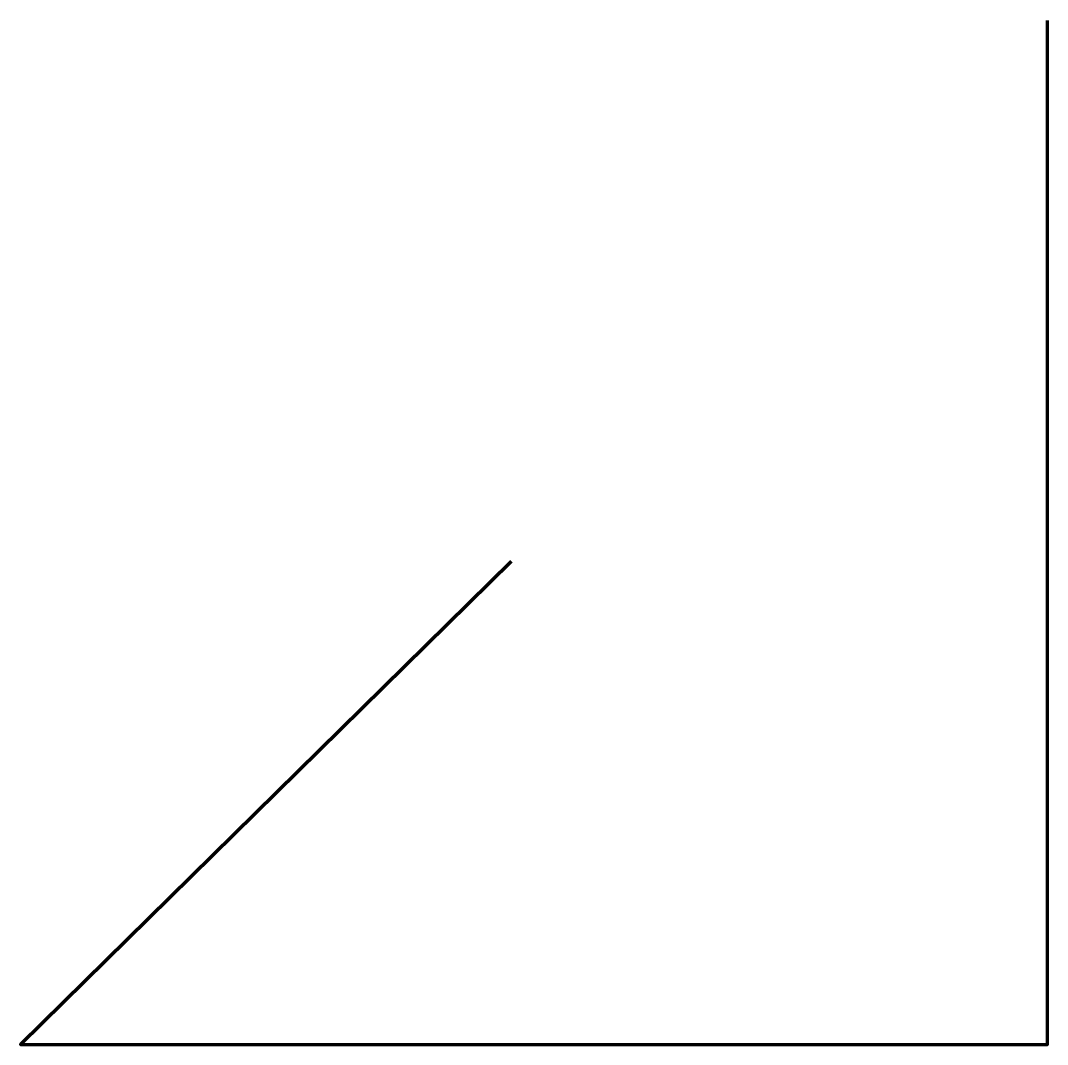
# Model space of a CAD drawing. Extents: x 1125 to 1866, y -1433 to -694.
import ezdxf

# ---------------------------------------------------------------- set-up
doc = ezdxf.new("R2010")
doc.units = 0
doc.header["$MEASUREMENT"] = 0
doc.layers.add('piertotum_locomotor_path', color=7, linetype='Continuous', lineweight=0)

msp = doc.modelspace()

# ---------------------------------------------------------------- linework, layer by layer
at = {"layer": 'piertotum_locomotor_path', "color": 7, "lineweight": 140}
msp.add_lwpolyline([(1479.35, -1084.72), (1125.29, -1433.25), (1866.25, -1433.25), (1866.25, -694.43)], dxfattribs=at)

doc.saveas('drawing.dxf')
